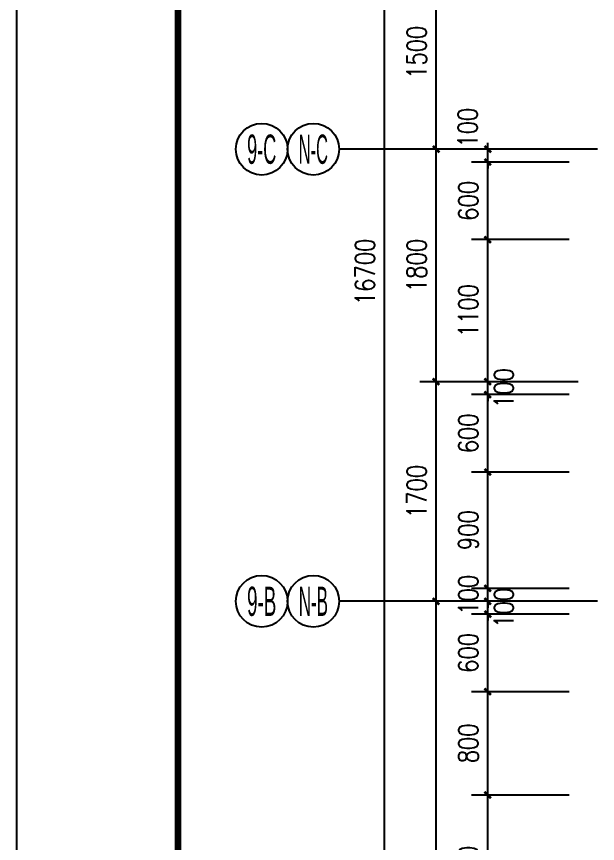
# Model space of a CAD drawing. Extents: x 718358 to 1668613, y -348838 to -159582.
# Drawn here: x 763687 to 768185, y -334069 to -327667 of the extents above; entities that cross this region are included whole.
import ezdxf
from ezdxf.enums import TextEntityAlignment as Align

# ---------------------------------------------------------------- set-up
doc = ezdxf.new("R2010")
doc.units = 0
doc.header["$LTSCALE"] = 1000
for name, color, linetype in [('AXIS_TEXT', 7, 'Continuous'), ('建-图框', 4, 'Continuous'), ('建-尺寸', 73, 'Continuous'), ('建-轴标', 3, 'Continuous')]:
    doc.layers.add(name, color=color, linetype=linetype)
doc.styles.add('_TCH_AXIS', font='gt宽度调整.shx', dxfattribs={"bigfont": 'gt国标汉字.shx'})
doc.styles.add('COMPLEX', font='COMPLEX')
doc.styles.add('DIM_FONT', font='SIMPLEX.shx', dxfattribs={"width": 0.8, "bigfont": 'GBCBIG.shx'})
doc.dimstyles.new('DIMN50', dxfattribs={"dimscale": 0.5, "dimtxt": 300, "dimasz": 100, "dimexe": 250, "dimexo": 300, "dimgap": 150, "dimtad": 1, "dimdec": 0, "dimzin": 0, "dimdsep": 46, "dimtxsty": 'DIM_FONT', "dimblk": 'ARCHTICK', "dimcen": 0.09, "dimdle": 1, "dimclrt": 7, "dimazin": 2, "dimtfac": 1, "dimtdec": 0, "dimtix": 1, "dimtmove": 2, "dimatfit": 3, "dimldrblk": 'ARCHTICK', "dimfxl": 1, "dimtolj": 1, "dimtzin": 0, "dimarcsym": 0})

# ---------------------------------------------------------------- blocks, each defined once
blk = doc.blocks.new('_ArchTick')
at = {"color": 0, "linetype": 'ByBlock', "const_width": 0.4}
blk.add_lwpolyline([(-0.5, -0.5), (0.5, 0.5)], dxfattribs=at)
blk = doc.blocks.new('*D193')
at = {"layer": 'Defpoints', "color": 0, "transparency": 16777216}
for p in [(766535.2, -321293.8), (768185.2, -321293.8), (768185.2, -337993.8)]:
    blk.add_point(p, dxfattribs=at)
at = {"layer": '建-轴标', "color": 0, "lineweight": -2, "transparency": 16777216}
for p, q in [((768035.2, -321293.8), (766410.2, -321293.8)), ((766535.2, -337994.3), (766535.2, -321293.3)), ((768035.2, -337993.8), (766410.2, -337993.8))]:
    blk.add_line(p, q, dxfattribs=at)
at = {"layer": '建-轴标', "color": 0, "lineweight": -2, "transparency": 16777216, "xscale": 50, "yscale": 50, "zscale": 50}
for p, rotation in [((766535.2, -321293.8), 90), ((766535.2, -337993.8), 270)]:
    blk.add_blockref('_ArchTick', p, dxfattribs=dict(at, rotation=rotation))
at = {"layer": '建-轴标', "color": 7, "transparency": 16777216, "insert": (766385.2, -329643.8), "char_height": 150, "attachment_point": 5, "rotation": 90, "style": 'DIM_FONT'}
blk.add_mtext('\\A1;16700', dxfattribs=at)
blk = doc.blocks.new('*D194')
at = {"layer": 'Defpoints', "color": 0, "transparency": 16777216}
for p in [(766935.2, -332193.8), (768185.2, -332193.8), (768185.2, -337993.8)]:
    blk.add_point(p, dxfattribs=at)
at = {"layer": '建-轴标', "color": 0, "lineweight": -2, "transparency": 16777216}
for p, q in [((768035.2, -332193.8), (766810.2, -332193.8)), ((766935.2, -337994.3), (766935.2, -332193.3)), ((768035.2, -337993.8), (766810.2, -337993.8))]:
    blk.add_line(p, q, dxfattribs=at)
at = {"layer": '建-轴标', "color": 0, "lineweight": -2, "transparency": 16777216, "xscale": 50, "yscale": 50, "zscale": 50}
for p, rotation in [((766935.2, -332193.8), 90), ((766935.2, -337993.8), 270)]:
    blk.add_blockref('_ArchTick', p, dxfattribs=dict(at, rotation=rotation))
at = {"layer": '建-轴标', "color": 7, "transparency": 16777216, "insert": (766785.2, -335093.8), "char_height": 150, "attachment_point": 5, "rotation": 90, "style": 'DIM_FONT'}
blk.add_mtext('\\A1;5800', dxfattribs=at)
blk = doc.blocks.new('*D195')
at = {"layer": 'Defpoints', "color": 0, "transparency": 16777216}
for p in [(766935.2, -330493.8), (768185.2, -330493.8), (768185.2, -332193.8)]:
    blk.add_point(p, dxfattribs=at)
at = {"layer": '建-轴标', "color": 0, "lineweight": -2, "transparency": 16777216}
for p, q in [((768035.2, -330493.8), (766810.2, -330493.8)), ((766935.2, -332194.3), (766935.2, -330493.3)), ((768035.2, -332193.8), (766810.2, -332193.8))]:
    blk.add_line(p, q, dxfattribs=at)
at = {"layer": '建-轴标', "color": 0, "lineweight": -2, "transparency": 16777216, "xscale": 50, "yscale": 50, "zscale": 50}
for p, rotation in [((766935.2, -330493.8), 90), ((766935.2, -332193.8), 270)]:
    blk.add_blockref('_ArchTick', p, dxfattribs=dict(at, rotation=rotation))
at = {"layer": '建-轴标', "color": 7, "transparency": 16777216, "insert": (766785.2, -331343.8), "char_height": 150, "attachment_point": 5, "rotation": 90, "style": 'DIM_FONT'}
blk.add_mtext('\\A1;1700', dxfattribs=at)
blk = doc.blocks.new('*D196')
at = {"layer": 'Defpoints', "color": 0, "transparency": 16777216}
for p in [(766935.2, -328693.8), (768185.2, -328693.8), (768185.2, -330493.8)]:
    blk.add_point(p, dxfattribs=at)
at = {"layer": '建-轴标', "color": 0, "lineweight": -2, "transparency": 16777216}
for p, q in [((768035.2, -328693.8), (766810.2, -328693.8)), ((766935.2, -330494.3), (766935.2, -328693.3)), ((768035.2, -330493.8), (766810.2, -330493.8))]:
    blk.add_line(p, q, dxfattribs=at)
at = {"layer": '建-轴标', "color": 0, "lineweight": -2, "transparency": 16777216, "xscale": 50, "yscale": 50, "zscale": 50}
for p, rotation in [((766935.2, -328693.8), 90), ((766935.2, -330493.8), 270)]:
    blk.add_blockref('_ArchTick', p, dxfattribs=dict(at, rotation=rotation))
at = {"layer": '建-轴标', "color": 7, "transparency": 16777216, "insert": (766785.2, -329593.8), "char_height": 150, "attachment_point": 5, "rotation": 90, "style": 'DIM_FONT'}
blk.add_mtext('\\A1;1800', dxfattribs=at)
blk = doc.blocks.new('*D197')
at = {"layer": 'Defpoints', "color": 0, "transparency": 16777216}
for p in [(766935.2, -327193.8), (768185.2, -327193.8), (768185.2, -328693.8)]:
    blk.add_point(p, dxfattribs=at)
at = {"layer": '建-轴标', "color": 0, "lineweight": -2, "transparency": 16777216}
for p, q in [((768035.2, -327193.8), (766810.2, -327193.8)), ((766935.2, -328694.3), (766935.2, -327193.3)), ((768035.2, -328693.8), (766810.2, -328693.8))]:
    blk.add_line(p, q, dxfattribs=at)
at = {"layer": '建-轴标', "color": 0, "lineweight": -2, "transparency": 16777216, "xscale": 50, "yscale": 50, "zscale": 50}
for p, rotation in [((766935.2, -327193.8), 90), ((766935.2, -328693.8), 270)]:
    blk.add_blockref('_ArchTick', p, dxfattribs=dict(at, rotation=rotation))
at = {"layer": '建-轴标', "color": 7, "transparency": 16777216, "insert": (766785.2, -327943.8), "char_height": 150, "attachment_point": 5, "rotation": 90, "style": 'DIM_FONT'}
blk.add_mtext('\\A1;1500', dxfattribs=at)
blk = doc.blocks.new('_AXISO')
blk.add_circle((0, 0), 0.5)
at = {"layer": 'AXIS_TEXT', "style": 'COMPLEX', "width": 1.041667}
blk.add_attdef('A', text='', height=0.56, dxfattribs=at).set_placement((-0.25, -0.28), (0.25, -0.28), align=Align.FIT)
blk = doc.blocks.new('*D498')
at = {"layer": 'Defpoints', "color": 0, "transparency": 16777216}
for p in [(767335.2, -333693.8), (768116, -333693.8), (768116, -334893.8)]:
    blk.add_point(p, dxfattribs=at)
at = {"layer": '建-尺寸', "color": 0, "lineweight": -2, "transparency": 16777216}
for p, q in [((767966, -333693.8), (767210.2, -333693.8)), ((767335.2, -334894.3), (767335.2, -333693.3)), ((767966, -334893.8), (767210.2, -334893.8))]:
    blk.add_line(p, q, dxfattribs=at)
at = {"layer": '建-尺寸', "color": 0, "lineweight": -2, "transparency": 16777216, "xscale": 50, "yscale": 50, "zscale": 50}
for p, rotation in [((767335.2, -333693.8), 90), ((767335.2, -334893.8), 270)]:
    blk.add_blockref('_ArchTick', p, dxfattribs=dict(at, rotation=rotation))
at = {"layer": '建-尺寸', "color": 7, "transparency": 16777216, "insert": (767185.2, -334293.8), "char_height": 150, "attachment_point": 5, "rotation": 90, "style": 'DIM_FONT'}
blk.add_mtext('\\A1;1200', dxfattribs=at)
blk = doc.blocks.new('*D499')
at = {"layer": 'Defpoints', "color": 0, "transparency": 16777216}
for p in [(767335.2, -332893.8), (768116, -332893.8), (768116, -333693.8)]:
    blk.add_point(p, dxfattribs=at)
at = {"layer": '建-尺寸', "color": 0, "lineweight": -2, "transparency": 16777216}
for p, q in [((767966, -332893.8), (767210.2, -332893.8)), ((767335.2, -333694.3), (767335.2, -332893.3)), ((767966, -333693.8), (767210.2, -333693.8))]:
    blk.add_line(p, q, dxfattribs=at)
at = {"layer": '建-尺寸', "color": 0, "lineweight": -2, "transparency": 16777216, "xscale": 50, "yscale": 50, "zscale": 50}
for p, rotation in [((767335.2, -332893.8), 90), ((767335.2, -333693.8), 270)]:
    blk.add_blockref('_ArchTick', p, dxfattribs=dict(at, rotation=rotation))
at = {"layer": '建-尺寸', "color": 7, "transparency": 16777216, "insert": (767185.2, -333293.8), "char_height": 150, "attachment_point": 5, "rotation": 90, "style": 'DIM_FONT'}
blk.add_mtext('\\A1;800', dxfattribs=at)
blk = doc.blocks.new('*D500')
at = {"layer": 'Defpoints', "color": 0, "transparency": 16777216}
for p in [(767335.2, -332293.8), (768116, -332293.8), (768116, -332893.8)]:
    blk.add_point(p, dxfattribs=at)
at = {"layer": '建-尺寸', "color": 0, "lineweight": -2, "transparency": 16777216}
for p, q in [((767966, -332293.8), (767210.2, -332293.8)), ((767335.2, -332894.3), (767335.2, -332293.3)), ((767966, -332893.8), (767210.2, -332893.8))]:
    blk.add_line(p, q, dxfattribs=at)
at = {"layer": '建-尺寸', "color": 0, "lineweight": -2, "transparency": 16777216, "xscale": 50, "yscale": 50, "zscale": 50}
for p, rotation in [((767335.2, -332293.8), 90), ((767335.2, -332893.8), 270)]:
    blk.add_blockref('_ArchTick', p, dxfattribs=dict(at, rotation=rotation))
at = {"layer": '建-尺寸', "color": 7, "transparency": 16777216, "insert": (767185.2, -332593.8), "char_height": 150, "attachment_point": 5, "rotation": 90, "style": 'DIM_FONT'}
blk.add_mtext('\\A1;600', dxfattribs=at)
blk = doc.blocks.new('*D501')
at = {"layer": 'Defpoints', "color": 0, "transparency": 16777216}
for p in [(767335.2, -332193.8), (768116, -332193.8), (768116, -332293.8)]:
    blk.add_point(p, dxfattribs=at)
at = {"layer": '建-尺寸', "color": 0, "lineweight": -2, "transparency": 16777216}
for p, q in [((767966, -332193.8), (767210.2, -332193.8)), ((767335.2, -332193.8), (767335.2, -332143.8)), ((767335.2, -332293.8), (767335.2, -332193.8)), ((767966, -332293.8), (767210.2, -332293.8)), ((767335.2, -332293.8), (767335.2, -332343.8))]:
    blk.add_line(p, q, dxfattribs=at)
at = {"layer": '建-尺寸', "color": 0, "lineweight": -2, "transparency": 16777216, "xscale": 50, "yscale": 50, "zscale": 50}
for p, rotation in [((767335.2, -332193.8), 270), ((767335.2, -332293.8), 90)]:
    blk.add_blockref('_ArchTick', p, dxfattribs=dict(at, rotation=rotation))
at = {"layer": '建-尺寸', "color": 7, "transparency": 16777216, "insert": (767460.2, -332243.8), "char_height": 150, "attachment_point": 5, "rotation": 90, "style": 'DIM_FONT'}
blk.add_mtext('\\A1;100', dxfattribs=at)
blk = doc.blocks.new('*D502')
at = {"layer": 'Defpoints', "color": 0, "transparency": 16777216}
for p in [(767335.2, -332093.8), (768116, -332093.8), (768116, -332193.8)]:
    blk.add_point(p, dxfattribs=at)
at = {"layer": '建-尺寸', "color": 0, "lineweight": -2, "transparency": 16777216}
for p, q in [((767335.2, -332093.8), (767335.2, -332043.8)), ((767966, -332093.8), (767210.2, -332093.8)), ((767335.2, -332193.8), (767335.2, -332093.8)), ((767966, -332193.8), (767210.2, -332193.8)), ((767335.2, -332193.8), (767335.2, -332243.8))]:
    blk.add_line(p, q, dxfattribs=at)
at = {"layer": '建-尺寸', "color": 0, "lineweight": -2, "transparency": 16777216, "xscale": 50, "yscale": 50, "zscale": 50}
for p, rotation in [((767335.2, -332093.8), 270), ((767335.2, -332193.8), 90)]:
    blk.add_blockref('_ArchTick', p, dxfattribs=dict(at, rotation=rotation))
at = {"layer": '建-尺寸', "color": 7, "transparency": 16777216, "insert": (767185.2, -332143.8), "char_height": 150, "attachment_point": 5, "rotation": 90, "style": 'DIM_FONT'}
blk.add_mtext('\\A1;100', dxfattribs=at)
blk = doc.blocks.new('*D503')
at = {"layer": 'Defpoints', "color": 0, "transparency": 16777216}
for p in [(767335.2, -331193.8), (768116, -331193.8), (768116, -332093.8)]:
    blk.add_point(p, dxfattribs=at)
at = {"layer": '建-尺寸', "color": 0, "lineweight": -2, "transparency": 16777216}
for p, q in [((767966, -331193.8), (767210.2, -331193.8)), ((767335.2, -332094.3), (767335.2, -331193.3)), ((767966, -332093.8), (767210.2, -332093.8))]:
    blk.add_line(p, q, dxfattribs=at)
at = {"layer": '建-尺寸', "color": 0, "lineweight": -2, "transparency": 16777216, "xscale": 50, "yscale": 50, "zscale": 50}
for p, rotation in [((767335.2, -331193.8), 90), ((767335.2, -332093.8), 270)]:
    blk.add_blockref('_ArchTick', p, dxfattribs=dict(at, rotation=rotation))
at = {"layer": '建-尺寸', "color": 7, "transparency": 16777216, "insert": (767185.2, -331643.8), "char_height": 150, "attachment_point": 5, "rotation": 90, "style": 'DIM_FONT'}
blk.add_mtext('\\A1;900', dxfattribs=at)
blk = doc.blocks.new('*D504')
at = {"layer": 'Defpoints', "color": 0, "transparency": 16777216}
for p in [(767335.2, -330593.8), (768116, -330593.8), (768116, -331193.8)]:
    blk.add_point(p, dxfattribs=at)
at = {"layer": '建-尺寸', "color": 0, "lineweight": -2, "transparency": 16777216}
for p, q in [((767966, -330593.8), (767210.2, -330593.8)), ((767335.2, -331194.3), (767335.2, -330593.3)), ((767966, -331193.8), (767210.2, -331193.8))]:
    blk.add_line(p, q, dxfattribs=at)
at = {"layer": '建-尺寸', "color": 0, "lineweight": -2, "transparency": 16777216, "xscale": 50, "yscale": 50, "zscale": 50}
for p, rotation in [((767335.2, -330593.8), 90), ((767335.2, -331193.8), 270)]:
    blk.add_blockref('_ArchTick', p, dxfattribs=dict(at, rotation=rotation))
at = {"layer": '建-尺寸', "color": 7, "transparency": 16777216, "insert": (767185.2, -330893.8), "char_height": 150, "attachment_point": 5, "rotation": 90, "style": 'DIM_FONT'}
blk.add_mtext('\\A1;600', dxfattribs=at)
blk = doc.blocks.new('*D505')
at = {"layer": 'Defpoints', "color": 0, "transparency": 16777216}
for p in [(767335.2, -330493.8), (768116, -330493.8), (768116, -330593.8)]:
    blk.add_point(p, dxfattribs=at)
at = {"layer": '建-尺寸', "color": 0, "lineweight": -2, "transparency": 16777216}
for p, q in [((767335.2, -330493.8), (767335.2, -330443.8)), ((767966, -330493.8), (767210.2, -330493.8)), ((767335.2, -330593.8), (767335.2, -330493.8)), ((767966, -330593.8), (767210.2, -330593.8)), ((767335.2, -330593.8), (767335.2, -330643.8))]:
    blk.add_line(p, q, dxfattribs=at)
at = {"layer": '建-尺寸', "color": 0, "lineweight": -2, "transparency": 16777216, "xscale": 50, "yscale": 50, "zscale": 50}
for p, rotation in [((767335.2, -330493.8), 270), ((767335.2, -330593.8), 90)]:
    blk.add_blockref('_ArchTick', p, dxfattribs=dict(at, rotation=rotation))
at = {"layer": '建-尺寸', "color": 7, "transparency": 16777216, "insert": (767460.2, -330543.8), "char_height": 150, "attachment_point": 5, "rotation": 90, "style": 'DIM_FONT'}
blk.add_mtext('\\A1;100', dxfattribs=at)
blk = doc.blocks.new('*D506')
at = {"layer": 'Defpoints', "color": 0, "transparency": 16777216}
for p in [(767335.2, -329393.8), (768116, -329393.8), (768116, -330493.8)]:
    blk.add_point(p, dxfattribs=at)
at = {"layer": '建-尺寸', "color": 0, "lineweight": -2, "transparency": 16777216}
for p, q in [((767966, -329393.8), (767210.2, -329393.8)), ((767335.2, -330494.3), (767335.2, -329393.3)), ((767966, -330493.8), (767210.2, -330493.8))]:
    blk.add_line(p, q, dxfattribs=at)
at = {"layer": '建-尺寸', "color": 0, "lineweight": -2, "transparency": 16777216, "xscale": 50, "yscale": 50, "zscale": 50}
for p, rotation in [((767335.2, -329393.8), 90), ((767335.2, -330493.8), 270)]:
    blk.add_blockref('_ArchTick', p, dxfattribs=dict(at, rotation=rotation))
at = {"layer": '建-尺寸', "color": 7, "transparency": 16777216, "insert": (767185.2, -329943.8), "char_height": 150, "attachment_point": 5, "rotation": 90, "style": 'DIM_FONT'}
blk.add_mtext('\\A1;1100', dxfattribs=at)
blk = doc.blocks.new('*D507')
at = {"layer": 'Defpoints', "color": 0, "transparency": 16777216}
for p in [(767335.2, -328793.8), (768116, -328793.8), (768116, -329393.8)]:
    blk.add_point(p, dxfattribs=at)
at = {"layer": '建-尺寸', "color": 0, "lineweight": -2, "transparency": 16777216}
for p, q in [((767966, -328793.8), (767210.2, -328793.8)), ((767335.2, -329394.3), (767335.2, -328793.3)), ((767966, -329393.8), (767210.2, -329393.8))]:
    blk.add_line(p, q, dxfattribs=at)
at = {"layer": '建-尺寸', "color": 0, "lineweight": -2, "transparency": 16777216, "xscale": 50, "yscale": 50, "zscale": 50}
for p, rotation in [((767335.2, -328793.8), 90), ((767335.2, -329393.8), 270)]:
    blk.add_blockref('_ArchTick', p, dxfattribs=dict(at, rotation=rotation))
at = {"layer": '建-尺寸', "color": 7, "transparency": 16777216, "insert": (767185.2, -329093.8), "char_height": 150, "attachment_point": 5, "rotation": 90, "style": 'DIM_FONT'}
blk.add_mtext('\\A1;600', dxfattribs=at)
blk = doc.blocks.new('*D508')
at = {"layer": 'Defpoints', "color": 0, "transparency": 16777216}
for p in [(767335.2, -328693.8), (768116, -328693.8), (768116, -328793.8)]:
    blk.add_point(p, dxfattribs=at)
at = {"layer": '建-尺寸', "color": 0, "lineweight": -2, "transparency": 16777216}
for p, q in [((767335.2, -328693.8), (767335.2, -328643.8)), ((767966, -328693.8), (767210.2, -328693.8)), ((767335.2, -328793.8), (767335.2, -328693.8)), ((767966, -328793.8), (767210.2, -328793.8)), ((767335.2, -328793.8), (767335.2, -328843.8))]:
    blk.add_line(p, q, dxfattribs=at)
at = {"layer": '建-尺寸', "color": 0, "lineweight": -2, "transparency": 16777216, "xscale": 50, "yscale": 50, "zscale": 50}
for p, rotation in [((767335.2, -328693.8), 270), ((767335.2, -328793.8), 90)]:
    blk.add_blockref('_ArchTick', p, dxfattribs=dict(at, rotation=rotation))
at = {"layer": '建-尺寸', "color": 7, "transparency": 16777216, "insert": (767180.2, -328527.2), "char_height": 150, "attachment_point": 5, "rotation": 90, "style": 'DIM_FONT'}
blk.add_mtext('\\A1;100', dxfattribs=at)

msp = doc.modelspace()

# ---------------------------------------------------------------- linework, layer by layer
at = {"layer": '建-图框'}
msp.add_lwpolyline([(763686.8, -346115.8), (816236.8, -346115.8), (816236.8, -316415.8), (763686.8, -316415.8)], close=True, dxfattribs=at)
at = {"layer": '建-图框', "const_width": 50}
msp.add_lwpolyline([(764936.8, -345615.8), (815736.8, -345615.8), (815736.8, -316915.8), (764936.8, -316915.8)], close=True, dxfattribs=at)
at = {"layer": '建-轴标'}
for p, q in [((768185.2, -328693.8), (766185.2, -328693.8)), ((768185.2, -332193.8), (766185.2, -332193.8))]:
    msp.add_line(p, q, dxfattribs=at)

# ---------------------------------------------------------------- block references
ref = msp.add_blockref('_AXISO', (765585.2, -328693.8), dxfattribs=dict(at, xscale=400, yscale=400, zscale=400))
ref.add_attrib('A', '9-C', dxfattribs={"height": 226.27, "style": '_TCH_AXIS', "width": 0.344262}).set_placement((765472, -328806.9), (765698.3, -328806.9), align=Align.FIT)
ref = msp.add_blockref('_AXISO', (765985.2, -328693.8), dxfattribs=dict(at, xscale=400, yscale=400, zscale=400))
ref.add_attrib('A', 'N-C', dxfattribs={"height": 226.27, "style": '_TCH_AXIS', "width": 0.328125}).set_placement((765872, -328806.9), (766098.3, -328806.9), align=Align.FIT)
ref = msp.add_blockref('_AXISO', (765585.2, -332193.8), dxfattribs=dict(at, xscale=400, yscale=400, zscale=400))
ref.add_attrib('A', '9-B', dxfattribs={"height": 226.27, "style": '_TCH_AXIS', "width": 0.333333}).set_placement((765472, -332306.9), (765698.3, -332306.9), align=Align.FIT)
ref = msp.add_blockref('_AXISO', (765985.2, -332193.8), dxfattribs=dict(at, xscale=400, yscale=400, zscale=400))
ref.add_attrib('A', 'N-B', dxfattribs={"height": 226.27, "style": '_TCH_AXIS', "width": 0.318182}).set_placement((765872, -332306.9), (766098.3, -332306.9), align=Align.FIT)

# ---------------------------------------------------------------- dimensions: what is measured, and where the dimension line sits
at = {"layer": '建-尺寸'}
for base, p1, p2, picture, middle in [((767335.2, -328693.8), (768116, -328793.8), (768116, -328693.8), '*D508', (767180.2, -328527.2)), ((767335.2, -330493.8), (768116, -330593.8), (768116, -330493.8), '*D505', (767460.2, -330543.8)), ((767335.2, -332193.8), (768116, -332293.8), (768116, -332193.8), '*D501', (767460.2, -332243.8))]:
    dim = msp.add_linear_dim(base=base, p1=p1, p2=p2, angle=90, dimstyle='DIMN50', dxfattribs=at)
    dim.commit()
    dim.dimension.update_dxf_attribs({"geometry": picture, "text_midpoint": middle, "dimtype": 161})
for p1, p2, picture, middle in [((768116, -329393.8), (768116, -328793.8), '*D507', (767185.2, -329093.8)), ((768116, -330493.8), (768116, -329393.8), '*D506', (767185.2, -329943.8)), ((768116, -331193.8), (768116, -330593.8), '*D504', (767185.2, -330893.8)), ((768116, -332093.8), (768116, -331193.8), '*D503', (767185.2, -331643.8)), ((768116, -332193.8), (768116, -332093.8), '*D502', (767185.2, -332143.8)), ((768116, -332893.8), (768116, -332293.8), '*D500', (767185.2, -332593.8)), ((768116, -333693.8), (768116, -332893.8), '*D499', (767185.2, -333293.8)), ((768116, -334893.8), (768116, -333693.8), '*D498', (767185.2, -334293.8))]:
    dim = msp.add_aligned_dim(p1=p1, p2=p2, distance=780.8, dimstyle='DIMN50', dxfattribs=at)
    dim.commit()
    dim.dimension.update_dxf_attribs({"geometry": picture, "text_midpoint": middle})
at = {"layer": '建-轴标'}
for p1, p2, distance, picture, middle in [((768185.2, -337993.8), (768185.2, -321293.8), 1650, '*D193', (766385.2, -329643.8)), ((768185.2, -328693.8), (768185.2, -327193.8), 1250, '*D197', (766785.2, -327943.8)), ((768185.2, -330493.8), (768185.2, -328693.8), 1250, '*D196', (766785.2, -329593.8)), ((768185.2, -332193.8), (768185.2, -330493.8), 1250, '*D195', (766785.2, -331343.8)), ((768185.2, -337993.8), (768185.2, -332193.8), 1250, '*D194', (766785.2, -335093.8))]:
    dim = msp.add_aligned_dim(p1=p1, p2=p2, distance=distance, dimstyle='DIMN50', dxfattribs=at)
    dim.commit()
    dim.dimension.update_dxf_attribs({"geometry": picture, "text_midpoint": middle})

doc.saveas('drawing.dxf')
